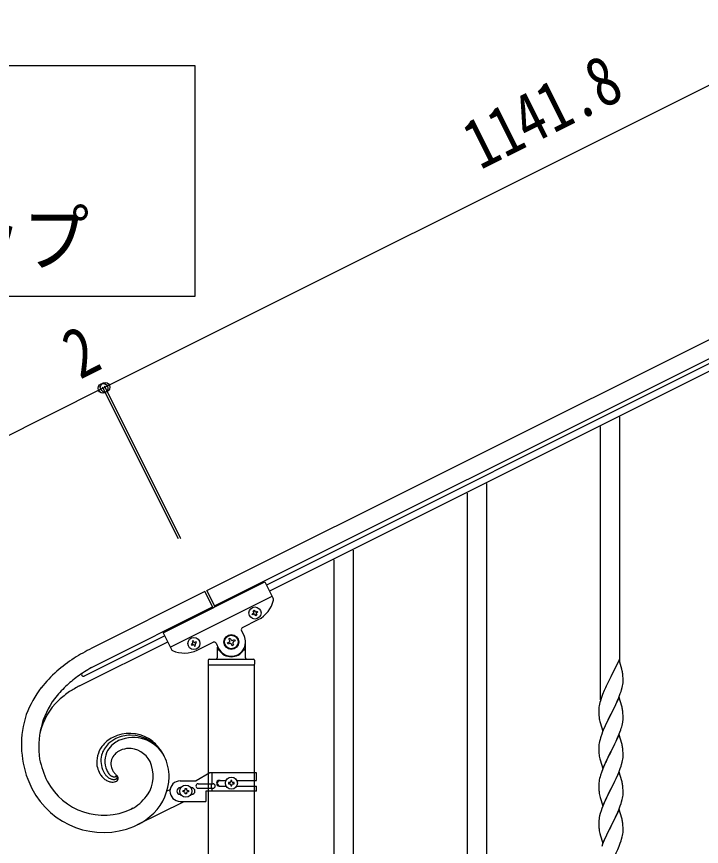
# Model space of a CAD drawing. Units: millimetres, scale not verified. Extents: x -4015 to 4015, y -2862 to 2860.
# Drawn here: x -3658 to -3056, y 1430 to 2160 of the extents above; entities that cross this region are included whole.
import ezdxf
from ezdxf.enums import TextEntityAlignment as Align

# ---------------------------------------------------------------- set-up
doc = ezdxf.new("R2010")
doc.units = ezdxf.units.MM
doc.header["$LTSCALE"] = 10
doc.layers.add('0-3_YKK_A1', color=4, linetype='Continuous')
doc.layers.add('0-4_YKK_D', color=6, linetype='Continuous')
doc.styles.add('ＭＳ ゴシック', font='')
doc.styles.get('ＭＳ ゴシック').set_extended_font_data('MS Gothic')

msp = doc.modelspace()

# ---------------------------------------------------------------- linework, layer by layer
at = {"layer": '0-3_YKK_A1'}
for p, q in [((-3490.61, 1655.19), (-2542.35, 2129.42)), ((-3483.9, 1641.77), (-2535.64, 2116)), ((-2627.76, 2065.46), (-3438.32, 1660.09)), ((-2625.08, 2060.1), (-3435.64, 1654.73)), ((-3127.67, 1592.12), (-3127.67, 1808.04)), ((-3144.67, 1559.22), (-3144.67, 1799.41)), ((-3244.67, 1418.04), (-3244.67, 1749.45)), ((-3261.67, 1410.96), (-3261.67, 1740.82)), ((-3361.67, 835.48), (-3361.67, 1690.75)), ((-3378.67, 826.97), (-3378.67, 1682.24)), ((-3529.1, 1618.05), (-3439.66, 1662.78)), ((-3439.66, 1662.78), (-3432.36, 1648.18)), ((-3492.41, 1654.38), (-3591.89, 1604.57)), ((-3522.84, 1605.53), (-3433.4, 1650.26)), ((-3485.24, 1640.08), (-3492.41, 1654.38)), ((-3483.49, 1640.96), (-3490.61, 1655.19)), ((-3447.31, 1636.57), (-3446.45, 1637)), ((-3459.34, 1622.75), (-3445.47, 1629.68)), ((-3449.45, 1634.42), (-3450.31, 1633.99)), ((-3527.7, 1615.47), (-3598.59, 1579.97)), ((-3529.1, 1618.05), (-3521.8, 1603.45)), ((-3457.99, 1615.59), (-3460.23, 1620.07)), ((-3602.56, 1571.34), (-3525.04, 1610.15)), ((-3503.55, 1608.44), (-3504.41, 1608.01)), ((-3500.54, 1608.87), (-3499.68, 1609.3)), ((-3499.14, 1602.84), (-3485.27, 1609.78)), ((-3482.59, 1608.88), (-3480.35, 1604.41)), ((-3470.65, 1608.53), (-3471.83, 1607.94)), ((-3467.7, 1611.48), (-3466.52, 1612.07)), ((-3456.67, 1596), (-3456.67, 1610)), ((-3481.67, 1605.45), (-3481.67, 1596)), ((-3480.67, 1603), (-3480.4, 1603)), ((-3457.67, 1603), (-3457.95, 1603)), ((-3592.07, 1587.48), (-3585.17, 1591.16)), ((-3489.67, 1594), (-3489.67, 1590.5)), ((-3488.67, 1595), (-3449.67, 1595)), ((-3448.67, 1594), (-3448.67, 1590.5)), ((-3489.42, 1590), (-3489.42, 810.3)), ((-3489.42, 1590), (-3448.92, 1590)), ((-3489.17, 1590), (-3449.17, 1590)), ((-3448.92, 809.5), (-3448.92, 1590)), ((-3600.29, 1582.4), (-3600.27, 1582.42)), ((-3600.19, 1582.49), (-3600.07, 1582.57)), ((-3578.67, 1497.25), (-3578.22, 1496.3)), ((-3578.67, 1497.25), (-3578.22, 1496.3)), ((-3569.89, 1492.6), (-3570.09, 1492.8)), ((-3488, 1494.82), (-3500.13, 1487.82)), ((-3447.13, 1494.82), (-3488, 1494.82)), ((-3486.1, 1485.32), (-3486.1, 1494.82)), ((-3447.13, 1488.32), (-3447.13, 1494.82)), ((-3514.13, 1487.82), (-3500.13, 1487.82)), ((-3513.5, 1481.82), (-3514.13, 1481.82)), ((-3504.76, 1481.82), (-3504.13, 1481.82)), ((-3498.33, 1485.32), (-3485.25, 1485.32)), ((-3486.65, 1481.32), (-3486.65, 1485.32)), ((-3479.72, 1488.32), (-3473.8, 1488.32)), ((-3479.72, 1483.32), (-3473.8, 1483.32)), ((-3470.57, 1486.3), (-3471.53, 1486.3)), ((-3467.69, 1485.34), (-3466.73, 1485.34)), ((-3464.45, 1488.32), (-3447.13, 1488.32)), ((-3464.45, 1483.32), (-3447.13, 1483.32)), ((-3447.13, 1478.82), (-3447.13, 1483.32)), ((-3525.59, 1478.96), (-3522.85, 1480.33)), ((-3513.5, 1475.82), (-3514.13, 1475.82)), ((-3510.57, 1478.34), (-3511.53, 1478.34)), ((-3507.69, 1479.3), (-3506.73, 1479.3)), ((-3504.76, 1475.82), (-3504.13, 1475.82)), ((-3498.33, 1481.32), (-3485.25, 1481.32)), ((-3491.63, 1478.82), (-3491.63, 1469.82)), ((-3447.13, 1478.82), (-3491.63, 1478.82)), ((-3486.1, 1478.82), (-3486.1, 1481.32)), ((-3145.87, 1477.79), (-3145.73, 1476.81)), ((-3510.87, 1469.55), (-3551.81, 1449.05)), ((-3514.13, 1469.82), (-3491.63, 1469.82)), ((-3555.74, 1463.79), (-3557.35, 1462.94)), ((-3554.76, 1447.67), (-3551.81, 1449.05)), ((-3554.76, 1447.67), (-3551.81, 1449.05)), ((-3145.87, 1444.93), (-3145.73, 1443.94))]:
    msp.add_line(p, q, dxfattribs=at)
msp.add_lwpolyline([(-3955.55, 2116.79), (-3955.55, 1914.24), (-3500.99, 1914.24), (-3500.99, 2116.79)], close=True, dxfattribs=at)
for points in [[(-3592.07, 1587.48), (-3585.17, 1591.16), (-3485.69, 1640.97)], [(-3450.31, 1633.99), (-3450.74, 1634.85), (-3449.88, 1635.28)], [(-3449.45, 1636.57), (-3449.88, 1637.43), (-3449.02, 1637.86), (-3448.6, 1637)], [(-3446.45, 1637), (-3446.02, 1636.14), (-3446.88, 1635.71)], [(-3447.31, 1634.42), (-3446.88, 1633.56), (-3447.74, 1633.13), (-3448.17, 1633.99)], [(-3470.65, 1611.48), (-3471.24, 1612.66), (-3470.06, 1613.25), (-3469.47, 1612.07)], [(-3504.41, 1608.01), (-3503.98, 1607.16), (-3503.12, 1607.58)], [(-3502.26, 1610.16), (-3502.69, 1611.02), (-3503.55, 1610.59), (-3503.12, 1609.73)], [(-3501.83, 1607.16), (-3501.4, 1606.3), (-3500.54, 1606.73), (-3500.97, 1607.59)], [(-3499.68, 1609.3), (-3500.11, 1610.16), (-3500.97, 1609.73)], [(-3471.83, 1607.94), (-3472.42, 1609.12), (-3471.24, 1609.71)], [(-3467.7, 1608.53), (-3467.11, 1607.35), (-3468.29, 1606.76), (-3468.88, 1607.94)], [(-3466.52, 1612.07), (-3465.93, 1610.89), (-3467.11, 1610.3)], [(-3128.27, 1594.16), (-3135.5, 1579.31), (-3135.84, 1578.64), (-3138.45, 1573.44), (-3139.55, 1571.14), (-3140.22, 1569.71), (-3141.33, 1567.25), (-3142.8, 1563.72), (-3143.39, 1562.2), (-3144.11, 1560.18), (-3144.75, 1558.19), (-3145.17, 1556.73), (-3145.53, 1555.31), (-3145.82, 1553.92), (-3146.04, 1552.59)], [(-3125.54, 1584.62), (-3125.88, 1586.04), (-3128.27, 1594.16)], [(-3145.87, 1543.53), (-3145.73, 1542.54), (-3145.55, 1541.59), (-3145.45, 1541.12), (-3145.24, 1540.18), (-3144.99, 1539.22), (-3142.72, 1531.58), (-3135.5, 1546.43), (-3135.33, 1546.77), (-3133.61, 1550.15), (-3131.22, 1555.08), (-3129.67, 1558.5), (-3129.23, 1559.5), (-3128.19, 1562.03), (-3127.23, 1564.56), (-3126.55, 1566.56), (-3126.09, 1568.04), (-3125.57, 1569.97), (-3125.26, 1571.36), (-3125.02, 1572.72), (-3124.86, 1574.01), (-3124.8, 1574.84), (-3124.78, 1575.64), (-3124.78, 1576.79), (-3124.83, 1578.51), (-3124.89, 1579.76), (-3125, 1581.17)], [(-3128.27, 1561.29), (-3135.5, 1546.43), (-3135.84, 1545.76), (-3138.66, 1540.12), (-3140.22, 1536.84), (-3141.33, 1534.37), (-3142.8, 1530.85), (-3143.57, 1528.82)], [(-3125.54, 1551.75), (-3125.76, 1552.69), (-3126.01, 1553.65), (-3128.27, 1561.29)], [(-3146.17, 1551.31), (-3146.21, 1550.5), (-3146.22, 1550.1), (-3146.2, 1548.24), (-3146.17, 1547.23), (-3146.12, 1546.29), (-3146.04, 1545.12)], [(-3124.8, 1541.97), (-3124.78, 1542.77), (-3124.78, 1543.91), (-3124.83, 1545.64), (-3124.89, 1546.89), (-3125, 1548.3)], [(-3125.69, 1536.62), (-3125.36, 1538.03), (-3125.09, 1539.4), (-3124.9, 1540.71)], [(-3145.24, 1507.31), (-3144.99, 1506.35), (-3142.72, 1498.71), (-3135.5, 1513.56), (-3135.33, 1513.89), (-3133.61, 1517.28), (-3132.11, 1520.34), (-3130.99, 1522.68), (-3129.88, 1525.13), (-3128.81, 1527.64), (-3127.61, 1530.68), (-3126.88, 1532.69), (-3126.39, 1534.19)], [(-3144.6, 1525.81), (-3145.04, 1524.34), (-3145.53, 1522.43), (-3145.82, 1521.05), (-3146.04, 1519.72)], [(-3128.27, 1528.43), (-3135.5, 1513.56), (-3135.66, 1513.23), (-3138.45, 1507.7), (-3139.77, 1504.93), (-3140.22, 1503.97), (-3141.97, 1500), (-3143, 1497.47), (-3143.57, 1495.95)], [(-3125.54, 1518.89), (-3125.76, 1519.82), (-3126.01, 1520.78), (-3128.27, 1528.43)], [(-3146.17, 1518.44), (-3146.21, 1517.63), (-3146.22, 1517.23), (-3146.2, 1515.37), (-3146.17, 1514.36), (-3146.12, 1513.42), (-3146.02, 1511.98), (-3145.87, 1510.66), (-3145.73, 1509.67)], [(-3145.24, 1474.44), (-3144.92, 1473.24), (-3142.72, 1465.84), (-3135.5, 1480.7), (-3135.33, 1481.03), (-3133.61, 1484.41), (-3132.11, 1487.47), (-3130.99, 1489.82), (-3129.45, 1493.26), (-3128.6, 1495.27), (-3127.23, 1498.82), (-3126.55, 1500.82), (-3126.09, 1502.3), (-3125.57, 1504.23), (-3125.26, 1505.62), (-3125.02, 1506.98), (-3124.86, 1508.27), (-3124.8, 1509.1), (-3124.78, 1509.9), (-3124.78, 1511.05), (-3124.83, 1512.77), (-3124.89, 1514.02), (-3125, 1515.43)], [(-3570.95, 1491.66), (-3570.91, 1491.68), (-3570.88, 1491.7)], [(-3570.95, 1491.66), (-3570.91, 1491.68), (-3570.88, 1491.7)], [(-3570.64, 1491.86), (-3570.61, 1491.89), (-3570.53, 1491.95)], [(-3570.64, 1491.86), (-3570.61, 1491.89), (-3570.53, 1491.95)], [(-3128.27, 1495.55), (-3135.5, 1480.7), (-3135.84, 1480.02), (-3138.66, 1474.38), (-3140, 1471.58), (-3141.33, 1468.64), (-3142.6, 1465.62), (-3143.39, 1463.59), (-3144.11, 1461.57), (-3144.9, 1459.09), (-3145.42, 1457.17), (-3145.73, 1455.77), (-3145.97, 1454.42), (-3146.13, 1453.12), (-3146.19, 1452.29), (-3146.22, 1451.49), (-3146.2, 1449.63), (-3146.17, 1448.62), (-3146.12, 1447.68), (-3146.04, 1446.52)], [(-3144.6, 1492.95), (-3145.04, 1491.48), (-3145.42, 1490.04), (-3145.73, 1488.64), (-3145.97, 1487.29), (-3146.13, 1485.99), (-3146.19, 1485.16), (-3146.22, 1484.36), (-3146.2, 1482.5), (-3146.17, 1481.49), (-3146.12, 1480.55), (-3146.04, 1479.39)], [(-3125.54, 1486.01), (-3125.76, 1486.95), (-3126.01, 1487.91), (-3128.27, 1495.55)], [(-3471.53, 1486.3), (-3471.53, 1485.34), (-3470.57, 1485.34)], [(-3468.65, 1487.26), (-3468.65, 1488.22), (-3469.61, 1488.22), (-3469.61, 1487.26)], [(-3469.61, 1484.38), (-3469.61, 1483.42), (-3468.65, 1483.42), (-3468.65, 1484.38)], [(-3466.73, 1485.34), (-3466.73, 1486.3), (-3467.69, 1486.3)], [(-3145.24, 1441.57), (-3144.99, 1440.62), (-3144.92, 1440.37), (-3142.72, 1432.97), (-3135.5, 1447.83), (-3135.33, 1448.16), (-3132.55, 1453.7), (-3131.44, 1456), (-3130.77, 1457.43), (-3129.45, 1460.39), (-3128.6, 1462.41), (-3127.23, 1465.95), (-3126.55, 1467.95), (-3126.09, 1469.43), (-3125.57, 1471.36), (-3125.26, 1472.75), (-3125.02, 1474.11), (-3124.86, 1475.4), (-3124.8, 1476.23), (-3124.78, 1477.03), (-3124.78, 1478.18), (-3124.83, 1479.9), (-3124.89, 1481.15), (-3125, 1482.56)], [(-3511.53, 1478.34), (-3511.53, 1479.3), (-3510.57, 1479.3)], [(-3509.61, 1480.26), (-3509.61, 1481.22), (-3508.65, 1481.22), (-3508.65, 1480.26)], [(-3508.65, 1477.38), (-3508.65, 1476.42), (-3509.61, 1476.42), (-3509.61, 1477.38)], [(-3506.73, 1479.3), (-3506.73, 1478.34), (-3507.69, 1478.34)], [(-3128.27, 1462.69), (-3135.5, 1447.83), (-3135.66, 1447.5), (-3138.66, 1441.51), (-3140, 1438.71), (-3141.33, 1435.77), (-3142.8, 1432.24), (-3143.57, 1430.21)], [(-3125.54, 1453.15), (-3125.76, 1454.09), (-3126.01, 1455.04), (-3128.27, 1462.69)], [(-3145.45, 1409.64), (-3145.24, 1408.7), (-3144.92, 1407.5), (-3142.72, 1400.1), (-3135.5, 1414.96), (-3135.33, 1415.29), (-3130.77, 1424.56), (-3129.45, 1427.52), (-3128.19, 1430.55), (-3127.23, 1433.08), (-3126.55, 1435.09), (-3126.09, 1436.56), (-3125.57, 1438.49), (-3125.26, 1439.89), (-3125.02, 1441.24), (-3124.86, 1442.53), (-3124.8, 1443.36), (-3124.78, 1444.16), (-3124.78, 1445.31), (-3124.83, 1447.04), (-3124.89, 1448.28), (-3125, 1449.69)]]:
    msp.add_lwpolyline(points, dxfattribs=at)
for centre, radius in [((-3448.38, 1635.5), 5.3), ((-3502.04, 1608.66), 5.3), ((-3469.17, 1610), 6.5), ((-3469.17, 1610), 6), ((-3469.13, 1485.82), 5.3), ((-3509.13, 1478.82), 5.3)]:
    msp.add_circle(centre, radius, dxfattribs=at)
for centre, radius, start, end in [((-3456.66, 1652.04), 25, 296.57, 348.07005), ((-3434.15, 1647.29), 2, 348.07005, 26.57), ((-3450.31, 1636.14), 0.96, 296.57, 26.57), ((-3447.74, 1637.43), 0.96, 206.57, 296.57), ((-3446.45, 1634.85), 0.96, 116.57, 206.57), ((-3449.02, 1633.56), 0.96, 26.57, 116.57), ((-3458.44, 1620.96), 2, 116.57, 206.57), ((-3469.17, 1610), 12.5, 206.57, 26.57), ((-3503.98, 1609.3), 0.96, 296.57, 26.57), ((-3502.69, 1606.73), 0.96, 26.57, 116.57), ((-3501.4, 1610.59), 0.96, 206.57, 296.57), ((-3500.11, 1608.01), 0.96, 116.57, 206.57), ((-3484.38, 1607.99), 2, 26.57, 116.57), ((-3471.83, 1610.89), 1.32, 296.57, 26.57), ((-3470.06, 1607.35), 1.32, 26.57, 116.57), ((-3468.29, 1612.66), 1.32, 206.57, 296.57), ((-3466.52, 1609.12), 1.32, 116.57, 206.57), ((-3489.17, 1406.57), 223.06, 117.41935, 122.0024), ((-3489.17, 1406.57), 223.06, 117.41931, 122.00237), ((-3520.01, 1604.35), 2, 206.57, 245.06995), ((-3510.32, 1625.2), 25, 245.06995, 296.57), ((-3480.67, 1602), 1, 90, 180), ((-3480.4, 1602.5), 0.5, 33.74899, 90), ((-3469.17, 1610), 13, 213.74899, 326.25101), ((-3457.95, 1602.5), 0.5, 90, 146.25101), ((-3457.67, 1602), 1, 0, 90), ((-3519.36, 1463.38), 158.94, 123.62465, 130.49808), ((-3519.36, 1463.38), 158.94, 123.62465, 130.49808), ((-3488.67, 1594), 1, 90, 180), ((-3482.67, 1596), 1, 270, 0), ((-3455.67, 1596), 1, 180, 270), ((-3449.67, 1594), 1, 0, 90), ((-3539.41, 1491.84), 124.33, 131.99222, 141.15466), ((-3539.41, 1491.84), 124.33, 131.99203, 141.15447), ((-3499.08, 1429.36), 183.43, 120.4606, 125.04365), ((-3499.08, 1429.36), 183.43, 120.4606, 125.04365), ((-3489.17, 1590.5), 0.5, 180, 270), ((-3449.17, 1590.5), 0.5, 270, 0), ((-3167.01, 1575.92), 42.37, 9.56725, 11.859), ((-3501.93, 1445.21), 168.96, 127.33736, 131.92041), ((-3501.93, 1445.21), 168.96, 127.33736, 131.92041), ((-3599.24, 1581.31), 1.52, 145.74474, 206.18304), ((-3599.26, 1581.31), 1.5, 206.59996, 296.60004), ((-3598.78, 1580.92), 2.12, 139.48077, 144.06382), ((-3597.87, 1579.98), 3.42, 135.07981, 137.37156), ((-3598.56, 1580.47), 2.6, 128.82105, 131.11281), ((-3169.86, 1576.32), 45.12, 6.17603, 8.46779), ((-3558.96, 1511.2), 97, 142.81468, 158.83137), ((-3558.96, 1511.2), 97, 142.81468, 158.83137), ((-3529.9, 1484.46), 121.18, 134.48224, 141.35567), ((-3529.9, 1484.46), 121.18, 134.48195, 141.35538), ((-3544.19, 1459.43), 126.22, 117.54586, 122.12892), ((-3554.51, 1483.58), 100.36, 124.47452, 131.34796), ((-3567.29, 1517.82), 71.2, 143.53262, 188.77235), ((-3567.29, 1517.82), 71.2, 143.53262, 188.77235), ((-3580.62, 1516.57), 58.38, 133.50169, 166.77014), ((-3114.23, 1548.7), 32.04, 173.03232, 175.32407), ((-3167.01, 1543.05), 42.37, 9.56725, 11.859), ((-3169.86, 1543.45), 45.12, 6.17603, 8.46779), ((-3567.56, 1519.61), 86.08, 161.98917, 200.58135), ((-3567.56, 1519.61), 86.08, 161.98917, 200.58135), ((-3106.21, 1548.58), 39.98, 184.9569, 187.24866), ((-3156.22, 1543.97), 31.49, 354.07159, 356.36334), ((-3186.79, 1552.9), 63.23, 342.78424, 345.07599), ((-3560.29, 1500.63), 28.63, 117.10226, 142.21146), ((-3558.54, 1496.09), 33.47, 60.07697, 116.22195), ((-3556.61, 1494.98), 33.2, 92.31872, 115.16109), ((-3555.38, 1495.25), 30.8, 27.48331, 114.68894), ((-3555.41, 1495.07), 30.95, 27.29478, 114.50042), ((-3558.47, 1493.98), 34.16, 26.56175, 89.13073), ((-3068.97, 1501.57), 79.42, 159.93435, 162.22611), ((-3563.3, 1504.1), 24.15, 144.33673, 187.3686), ((-3561.64, 1504.31), 22.46, 134.45947, 164.08712), ((-3557.69, 1501.89), 23.86, 129.89597, 148.19166), ((-3557.69, 1501.89), 23.86, 129.8954, 148.19108), ((-3557.39, 1499.03), 29.21, 117.14254, 133.15923), ((-3551.68, 1492.08), 35.28, 118.00693, 127.16937), ((-3551.67, 1492.08), 35.28, 118.00672, 127.16916), ((-3562.68, 1492.84), 38.4, 38.85622, 57.1519), ((-3114.23, 1515.83), 32.04, 173.03232, 175.32407), ((-3167.13, 1510.18), 42.49, 9.53591, 11.82766), ((-3560.59, 1505.14), 19.72, 151.76042, 203.57147), ((-3560.59, 1505.14), 19.72, 151.75925, 203.57031), ((-3558.3, 1498.32), 18.49, 125.88605, 139.62058), ((-3558.3, 1498.32), 18.49, 125.88533, 139.61985), ((-3551.86, 1486.6), 31.8, 118.32186, 122.90491), ((-3551.86, 1486.6), 31.8, 118.32218, 122.90523), ((-3558.79, 1496.53), 19.83, 91.46079, 114.30316), ((-3559.48, 1495.1), 21.24, 27.33874, 92.02738), ((-3577.04, 1483.77), 55.31, 27.67775, 36.84019), ((-3169.73, 1510.58), 45, 6.19632, 8.48807), ((-3554.43, 1524.91), 85.14, 192.16915, 205.90367), ((-3554.43, 1524.91), 85.14, 192.16915, 205.90367), ((-3561.82, 1505.6), 21.96, 167.19503, 205.78721), ((-3562.85, 1502.76), 12.16, 141.70687, 195.6898), ((-3562.84, 1502.76), 12.16, 141.70523, 195.68816), ((-3568, 1492.23), 30.15, 326.44699, 24.74386), ((-3567.07, 1490.69), 43.29, 0.58152, 25.69071), ((-3567.07, 1490.69), 43.29, 0.58152, 25.69071), ((-3086.36, 1520.74), 60.39, 190.55951, 192.85127), ((-3563.48, 1505.7), 24.22, 191.18437, 204.91889), ((-3567.33, 1501.92), 12.25, 207.32659, 223.34328), ((-3567.33, 1501.92), 12.25, 207.3299, 223.3466), ((-3556.65, 1505.97), 19.04, 199.95025, 209.11269), ((-3556.65, 1505.97), 19.04, 199.94648, 209.10892), ((-3548.02, 1513.01), 30.07, 212.82274, 217.4058), ((-3548.02, 1513.01), 30.07, 212.82274, 217.4058), ((-3437.58, 1577.89), 228.42, 202.80657, 205.09832), ((-3437.58, 1577.89), 228.42, 202.80657, 205.09832), ((-3565.39, 1505.71), 22.51, 206.9841, 216.14654), ((-3568.29, 1504.23), 19.3, 217.68275, 229.13237), ((-3561.42, 1506.64), 22.79, 207.7138, 214.58723), ((-3570.4, 1502.93), 16.95, 231.64138, 243.091), ((-3566.76, 1503.74), 16.77, 216.79588, 225.95832), ((-3568.61, 1502.7), 14.74, 228.29227, 237.45471), ((-3569.65, 1502.46), 14, 240.53834, 247.41177), ((-3568.47, 1501.45), 11.11, 225.58972, 234.75216), ((-3568.47, 1501.45), 11.11, 225.58972, 234.75216), ((-3571.76, 1498.51), 9.55, 249.96756, 256.84099), ((-3568.13, 1502.96), 12.55, 237.4664, 242.04945), ((-3568.13, 1502.95), 12.55, 237.45684, 242.03989), ((-3569.94, 1500.67), 9.69, 245.16325, 249.7463), ((-3569.94, 1500.66), 9.69, 245.15206, 249.73511), ((-3572.23, 1497.82), 8.78, 258.82737, 265.7008), ((-3571.09, 1498.54), 7.31, 252.44369, 257.02675), ((-3571.09, 1498.54), 7.31, 252.44369, 257.02675), ((-3572.63, 1495.83), 6.77, 267.78489, 274.65832), ((-3571.27, 1499.39), 8.1, 259.54638, 261.83813), ((-3571.26, 1499.39), 8.1, 259.54638, 261.83813), ((-3571.74, 1498.92), 7.58, 264.91189, 267.20364), ((-3571.74, 1498.92), 7.58, 264.93109, 267.22285), ((-3572.22, 1498.43), 7.08, 270.84281, 273.13457), ((-3572.21, 1498.43), 7.08, 270.82596, 273.11771), ((-3572.75, 1494.69), 5.65, 276.85501, 286.01745), ((-3546.75, 1516.39), 33.19, 220.70581, 225.28886), ((-3546.75, 1516.39), 33.19, 220.70995, 225.29301), ((-3572.19, 1494.65), 3.31, 276.27036, 280.85341), ((-3572.19, 1494.65), 3.31, 276.28375, 280.8668), ((-3572.23, 1494.05), 2.73, 284.03434, 290.90777), ((-3572.23, 1494.05), 2.73, 284.03434, 290.90777), ((-3572.05, 1493.28), 1.95, 293.98532, 296.27708), ((-3572.05, 1493.28), 1.96, 293.98908, 296.28083), ((-3573.59, 1495.91), 7.07, 289.84605, 294.4291), ((-3574.29, 1497.48), 6.71, 297.58944, 299.8812), ((-3574.29, 1497.48), 6.71, 297.58944, 299.8812), ((-3574.73, 1497.6), 7.04, 303.20464, 305.49639), ((-3574.73, 1497.59), 7.04, 303.21012, 305.50188), ((-3574.61, 1496.94), 8.44, 297.83018, 300.12193), ((-3572.46, 1494.22), 2.98, 310.38596, 314.96902), ((-3573.92, 1495.83), 5.15, 311.21627, 313.50803), ((-3572.28, 1493.95), 2.67, 315.77051, 320.35356), ((-3574.67, 1496.11), 7.77, 303.58944, 305.88119), ((-3571.99, 1493.68), 2.26, 316.39224, 320.97529), ((-3571.59, 1493.3), 1.71, 322.32636, 329.19979), ((-3571.59, 1493.3), 1.71, 322.32636, 329.19979), ((-3570.94, 1492.85), 0.923, 332.62007, 341.78251), ((-3571.07, 1492.91), 1.07, 332.91165, 339.78508), ((-3572.93, 1493.25), 4.44, 309.31468, 313.89773), ((-3575.1, 1488.02), 6.92, 41.39952, 43.69127), ((-3570.29, 1492.65), 0.253, 339.0607, 37.35757), ((-3570.3, 1492.64), 0.262, 336.2717, 36.71001), ((-3572.87, 1490.19), 3.82, 32.18928, 39.06271), ((-3579.6, 1483.45), 13.34, 41.0426, 43.33436), ((-3571.83, 1491.91), 2.71, 316.74622, 323.61965), ((-3571.13, 1491.26), 1.77, 327.05187, 21.0348), ((-3572.3, 1490.7), 3.07, 22.94531, 29.81874), ((-3575.55, 1487.37), 7.72, 34.23472, 38.81777), ((-3575.16, 1487.98), 7.06, 27.29247, 31.87552), ((-3571.22, 1489.94), 2.65, 323.54551, 15.35657), ((-3573.58, 1489.1), 5.15, 17.48965, 24.36308), ((-3570.89, 1492.52), 47.13, 315.27453, 358.3064), ((-3570.89, 1492.52), 47.13, 315.27453, 358.3064), ((-3068.97, 1468.7), 79.42, 159.93435, 162.22611), ((-3581.17, 1514), 56.35, 207.80274, 295.00838), ((-3581.17, 1514), 56.35, 207.80295, 295.00859), ((-3572.82, 1499.22), 12.56, 245.29947, 259.03399), ((-3573.44, 1497.87), 11.12, 260.85225, 272.30187), ((-3573.94, 1496.87), 10.15, 275.35411, 286.80373), ((-3574.72, 1497.11), 10.63, 290.39667, 294.97972), ((-3572.32, 1491.47), 4.51, 297.63858, 309.0882), ((-3572.59, 1491.36), 4.6, 312.63556, 319.509), ((-3514.13, 1478.82), 9, 90, 270), ((-3514.13, 1478.82), 3, 90, 270), ((-3504.13, 1478.82), 3, 270, 90), ((-3498.33, 1483.32), 2, 90, 270), ((-3485.25, 1483.32), 2, 270, 90), ((-3479.72, 1485.82), 2.5, 90, 270), ((-3478.97, 1485.82), 2.5, 90, 270), ((-3470.57, 1487.26), 0.96, 270, 0), ((-3470.57, 1484.38), 0.96, 0, 90), ((-3467.69, 1487.26), 0.96, 180, 270), ((-3467.69, 1484.38), 0.96, 90, 180), ((-3167.01, 1477.31), 42.37, 9.56725, 11.859), ((-3169.86, 1477.71), 45.12, 6.17603, 8.46779), ((-3581.47, 1513.07), 70.65, 206.99444, 292.21757), ((-3581.47, 1513.07), 70.65, 206.99444, 292.21757), ((-3575.64, 1498.33), 39.87, 301.23124, 326.34043), ((-3510.57, 1480.26), 0.96, 270, 0), ((-3510.57, 1477.38), 0.96, 0, 90), ((-3507.69, 1480.26), 0.96, 180, 270), ((-3507.69, 1477.38), 0.96, 90, 180), ((-3106.09, 1482.84), 40.1, 184.93791, 187.22967), ((-3086.36, 1487.88), 60.39, 190.55951, 192.85127), ((-3588.58, 1523.31), 67.97, 297.35134, 299.64309), ((-3581.22, 1505.4), 63.56, 297.56351, 313.5802), ((-3581.22, 1505.4), 63.56, 297.56351, 313.5802), ((-3167.01, 1444.44), 42.37, 9.56725, 11.859), ((-3106.21, 1449.97), 39.98, 184.9569, 187.24866), ((-3169.86, 1444.84), 45.12, 6.17603, 8.46779), ((-3086.36, 1455.01), 60.39, 190.55951, 192.85127)]:
    msp.add_arc(centre, radius, start, end, dxfattribs=at)
at = {"layer": '0-4_YKK_D'}
for p, q in [((-2558.89, 2344.76), (-3580.1, 1834.05)), ((-3581.97, 1833.11), (-3773.32, 1737.29)), ((-3516.6, 1702.57), (-3582.42, 1834.01)), ((-3515.65, 1700.8), (-3582.31, 1834.06)), ((-3581.86, 1833.17), (-3580.07, 1834.06)), ((-3513.46, 1700.78), (-3580.55, 1834.94)), ((-3513.86, 1701.7), (-3580.52, 1834.95))]:
    msp.add_line(p, q, dxfattribs=at)
for centre in [(-3581.97, 1833.11), (-3581.86, 1833.17), (-3580.1, 1834.05), (-3580.07, 1834.06)]:
    msp.add_circle(centre, 4.25, dxfattribs=at)

# ---------------------------------------------------------------- texts
at = {"layer": '0-3_YKK_A1', "style": 'ＭＳ ゴシック', "width": 0.9}
msp.add_text('端部キャップ', height=47.42, dxfattribs=at).set_placement((-3943.52, 1927.18), align=Align.BOTTOM_LEFT)
at = {"layer": '0-4_YKK_D', "style": 'ＭＳ ゴシック', "width": 0.8}
for s, rotation, p in [('1141.8', 26.57, (-3244.53, 2013.05)), ('2', 26.575, (-3596.4, 1828.69))]:
    msp.add_text(s, height=43.99, rotation=rotation, dxfattribs=at).set_placement(p, align=Align.BOTTOM_LEFT)

doc.saveas('drawing.dxf')
